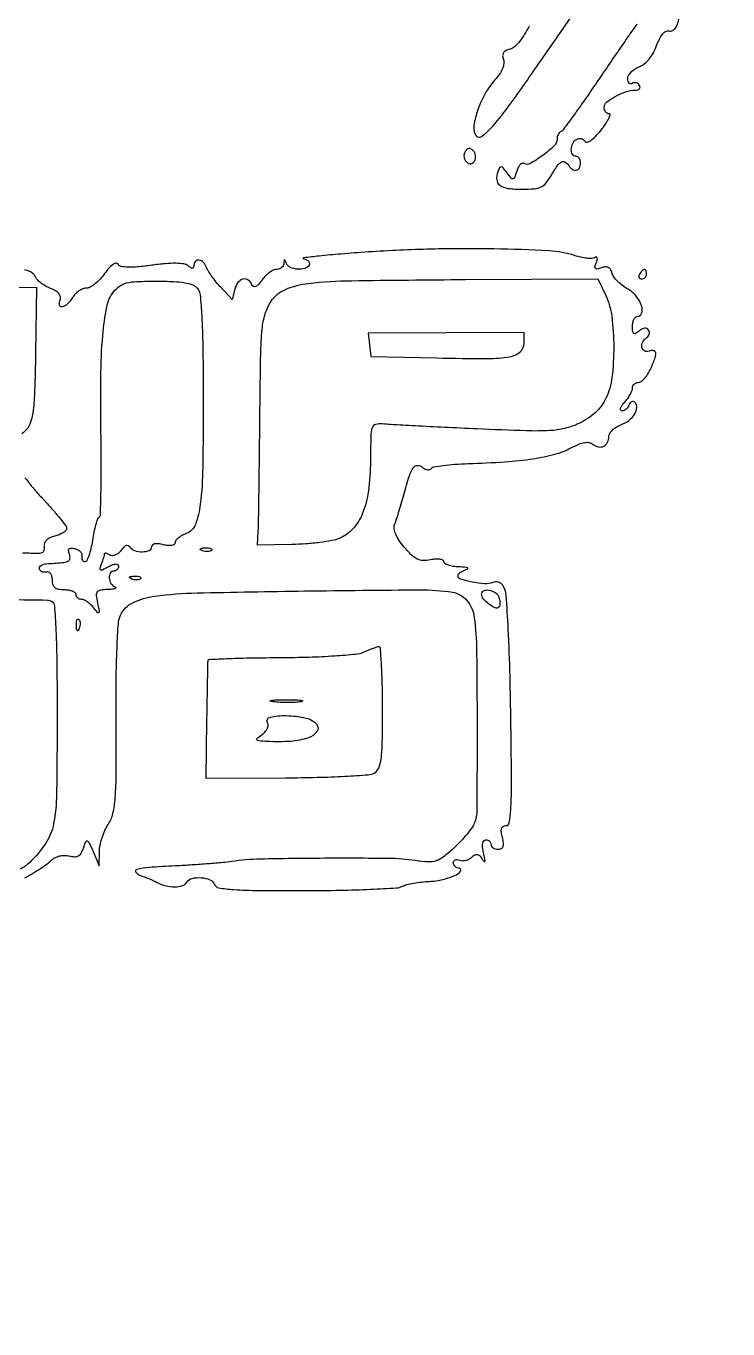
# Model space of a CAD drawing. Extents: x 0 to 2558, y 0 to 3412.
# Drawn here: x 823.4 to 972.2, y 945.2 to 1221.6 of the extents above; entities that cross this region are included whole.
import ezdxf

# ---------------------------------------------------------------- set-up
doc = ezdxf.new("R2010")
doc.units = 0

msp = doc.modelspace()

# ---------------------------------------------------------------- linework, layer by layer
for points in [[(1286.775, 2242.902503, 0.000001), (1177.44536, 2242.627485, 0.134519)], [(1176.555032, 2242.380365, -0.000002), (1098.265318, 2241.934774, -0.000173)], [(1319.866449, 1231.417086, 0.007685), (1320.536456, 1213.5593, 0.010243), (1321.281431, 1203.421734, 0.386908), (1322.843325, 1201.999537, 0.183699), (1323.666424, 1202.31224, 0.136577), (1324.198222, 1203.136634, 0.058831), (1324.496883, 1204.742271, 0.010899), (1324.631041, 1207.749537, -0.000005), (1324.704195, 1210.958263, -0.000001), (1324.831971, 1216.559674, -0.000001), (1324.980176, 1223.055371, -0.000001), (1325.131041, 1229.666374, -0.003312)], [(1347, 900.068317, 0.000002), (1365.687198, 900.484728, 0.000002), (1385.0375, 900.916042, 0.000002), (1402.386564, 901.302857, 0.000005)], [(930.056937, 1221.624985, -0.0292), (929.126505, 1219.863017, -0.035815), (928.051638, 1218.344049, -0.039733), (926.967484, 1217.218914, -0.117725), (926.027817, 1216.717525, 0.055488), (925.151281, 1216.380934, 0.131432), (924.638546, 1215.913824, 0.152106), (924.470041, 1215.301793, 0.083487), (924.625771, 1214.532843, -0.126222), (924.72598, 1213.667517, -0.064033), (924.438296, 1212.602034, -0.051996), (923.797591, 1211.416595, -0.03367), (922.83259, 1210.190302, 0.055759), (920.775166, 1207.324354, 0.043911), (919.203995, 1203.838531, 0.044924), (918.378866, 1200.551007, 0.168139), (918.748531, 1198.484867, 0.450677), (920.002632, 1198.212635, 0.054473), (922.357742, 1200.371344, 0.02431), (926.087174, 1205.064878, 0.004408), (932.5, 1214.162387, -0.000407), (935.096993, 1217.909909, -0.000312), (937.940845, 1222.00106, -0.000316), (940.606732, 1225.825931, -0.000749)], [(952.885792, 1222, 0.001651), (951.268647, 1219.670922, 0.00052), (948.865905, 1216.178125, 0.000519), (946.193322, 1212.275725, 0.000576), (943.619623, 1208.5, -0.003711), (941.220076, 1205.026756, -0.005627), (939.077327, 1202.045833, -0.002344), (937.209021, 1199.532253, -0.127864), (936.75, 1199.166667, 0.115721), (936.462849, 1198.948988, 0.061095), (936.220312, 1198.570346, 0.055834), (936.055774, 1198.099379, 0.056198), (936, 1197.604725, -0.205983), (935.394386, 1196.19704, -0.030452), (932.96729, 1194.163725, -0.028974), (930.339316, 1192.447491, -0.275189), (929.050573, 1192.468744, 0.232053), (928.650342, 1192.507907, 0.109927), (928.205053, 1192.217775, 0.073576), (927.778902, 1191.630174, 0.043339), (927.445276, 1190.827579, -0.012661), (926.974042, 1189.463623, -0.265497), (926.654971, 1189.198236, -0.271809), (926.269819, 1189.341457, -0.013156), (925.400797, 1190.466555, 0.014598), (924.594463, 1191.504294, 0.192815), (924.176654, 1191.73259, 0.306886), (923.833314, 1191.555413, 0.033129), (923.438905, 1190.701384, 0.114289), (923.203527, 1189.016688, 0.218473), (923.8673, 1187.854583, 0.125219), (925.575365, 1187.187152, 0.030852), (928.605527, 1187, 0.021477), (931.153437, 1187.109493, 0.091381), (932.617177, 1187.511681, 0.111421), (933.690134, 1188.365815, 0.039822), (934.79651, 1189.993677, -0.020462), (936.035482, 1191.977559, -0.119349), (936.943106, 1192.796453, -0.269674), (937.730192, 1192.772568, -0.115527), (938.5, 1192, 0.106457), (939.253571, 1191.216124, 0.200209), (940.100276, 1191.046428, 0.222397), (940.752589, 1191.52712, 0.125162), (941, 1192.5, 0.064853), (940.925306, 1193.073457, 0.082425), (940.70625, 1193.559375, 0.098894), (940.381354, 1193.884432, 0.148195), (940, 1194, -0.270687), (939.285633, 1194.417317, -0.137024), (939.028363, 1195.463918, -0.105696), (939.336011, 1196.710676, -0.142117), (940.111803, 1197.569098, -0.096699), (940.587348, 1197.748516, -0.097364), (941.094243, 1197.735263, -0.098476), (941.553837, 1197.531905, -0.101428), (941.895024, 1197.169855, 0.325149), (942.366526, 1196.976874, 0.091416), (943.135836, 1197.322799, 0.051582), (944.146711, 1198.188107, 0.021575), (945.325852, 1199.541739, 0.017384), (946.311878, 1200.869658, 0.035804), (946.968414, 1201.984136, 0.058687), (947.242147, 1202.749325, 0.482163), (947.042632, 1203, -0.12762), (946.64501, 1203.103169, -0.100749), (946.306273, 1203.393474, -0.089452), (946.078538, 1203.827736, -0.076288), (946, 1204.339485, -0.222879), (946.522689, 1205.453822, -0.04694), (948.345475, 1206.70034, -0.047334), (950.583994, 1207.676995, -0.079366), (952.60607, 1208, 0.070015), (953.138407, 1208.07491, 0.144849), (953.489386, 1208.298542, 0.189855), (953.606895, 1208.630149, 0.130454), (953.489919, 1209.016312, 0.090427), (953.179369, 1209.360589, 0.095498), (952.77286, 1209.565079, 0.099685), (952.334197, 1209.598899, 0.108373), (951.930902, 1209.457295, -0.156953), (951.578011, 1209.37011, -0.191335), (951.273452, 1209.516201, -0.127554), (951.067555, 1209.900643, -0.059561), (951, 1210.465734, -0.129016), (951.176763, 1211.139373, -0.063694), (951.709282, 1211.853939, -0.056806), (952.491096, 1212.49873, -0.053258), (953.414578, 1212.967523, 0.080637), (954.484411, 1213.586116, 0.049106), (955.521398, 1214.618775, 0.044959), (956.43191, 1215.951098, 0.040689), (957.124961, 1217.469029, -0.030192), (957.719892, 1218.847865, -0.052117), (958.395377, 1219.897449, -0.071561), (959.061449, 1220.52037, -0.248818), (959.627624, 1220.5894, 0.237171), (960.534512, 1220.679777, 0.130703), (961.308915, 1221.518077, 0.079861), (961.830581, 1223.058741, 0.041799)], [(823.119541, 1040.94529, 0.012369), (824.805802, 1041.877966, 0.011771), (826.472371, 1042.907792, 0.0118), (827.901544, 1043.886888, 0.040311), (828.759423, 1044.616566, -0.07219), (829.542168, 1045.200897, -0.063142), (830.494746, 1045.571486, -0.061446), (831.535209, 1045.699233, -0.06141), (832.57574, 1045.570347, 0.05089), (833.735275, 1045.401959, 0.13837), (834.535497, 1045.591415, 0.137985), (835.120039, 1046.171656, 0.050493), (835.592926, 1047.248019, -0.013693), (836.088321, 1048.646531, -0.410224), (836.398616, 1048.78674, -0.199774), (836.743437, 1048.466447, -0.005173), (837.615839, 1046.5), (838.909792, 1043.5), (838.961485, 1046.5, -0.047041), (839.11212, 1047.848533, -0.027164), (839.531521, 1049.427845, -0.02695), (840.129909, 1050.980885, -0.040348), (840.829441, 1052.254365, 0.088635), (841.8162, 1054.548788, 0.03864), (842.320414, 1057.838069, 0.017929), (842.533871, 1063.307102, 0.002465), (842.513655, 1074.70931, -0.004228), (842.528208, 1083.007955, -0.008002), (842.703507, 1089.693749, -0.006161), (842.988403, 1094.912216, -0.093649), (843.440803, 1096.657611, -0.172149), (846.048144, 1099.286278, -0.079711), (850.721456, 1100.677952, -0.026872), (859.694427, 1101.366751, -0.002349), (882.5331, 1101.782109, -0.001709), (906.968388, 1102.02812, -0.040629), (913.822442, 1101.516099, -0.184447), (916.907831, 1099.747173, -0.140805), (918.456943, 1096.140219, -0.028468), (918.940252, 1089.143634, -0.003), (919.039395, 1072.753489, -0.001253), (918.996426, 1055.268387, -0.093647), (918.45909, 1052.5, -0.061024), (917.919848, 1051.513765, -0.017074), (916.845249, 1050.118822, -0.016955), (915.511463, 1048.611678, -0.017086), (914.081914, 1047.202374, -0.020164), (911.870255, 1045.325202, -0.087594), (910.357558, 1044.520851, -0.09221), (908.699752, 1044.303998, -0.023679), (906, 1044.578101, 0.03476), (900.23786, 1045.034488, 0.003617), (886.650896, 1045.065931, 0.003784), (873.09811, 1044.896676, 0.031735), (867, 1044.386257, -0.013855), (865.114953, 1044.160397, -0.003582), (862.065347, 1043.902468, -0.003642), (858.582579, 1043.658519, -0.003703), (855.116077, 1043.466832, 0.006106), (849.479981, 1043.127994, 0.047551), (846.886696, 1042.690068, 0.527508), (846.683622, 1042.111669, 0.159423), (847.606872, 1041.450541, -0.014455), (848.457555, 1041.155197, -0.008588), (849.45397, 1040.75693, -0.008591), (850.434672, 1040.325307, -0.014645), (851.236431, 1039.927002, 0.063895), (853.018165, 1039.25076, 0.061774), (854.933745, 1039.035821, 0.070268), (856.570604, 1039.286489, 0.18325), (857.5, 1040, -0.197643), (858.609449, 1040.803769, -0.077199), (860.531351, 1040.962911, -0.077856), (862.394722, 1040.532755, -0.208473), (863.329935, 1039.582586, 0.266245), (864.264008, 1038.821081, 0.023267), (867.419772, 1038.450067, 0.015601), (872.693599, 1038.24268, 0.002696), (882.686924, 1038.215578, 0.004293), (890.018297, 1038.298173, 0.006275), (896.471147, 1038.507325, 0.003289), (901.912982, 1038.787979, 0.104725), (903.193577, 1039.137979, -0.057705), (904.115208, 1039.485094, -0.017084), (905.591502, 1039.800918, -0.016899), (907.287914, 1040.044817, -0.017461), (908.978512, 1040.17029, 0.053315), (911.778332, 1040.581117, 0.041877), (914.67618, 1041.592935, 0.166644), (915.567466, 1042.423061, 0.558053), (915.25, 1042.968197, -0.086793), (914.77268, 1043.064254, -0.092042), (914.367188, 1043.315836, -0.097439), (914.095748, 1043.682198, -0.111304), (914, 1044.106989, -0.142903), (914.110408, 1044.485403, -0.152623), (914.40483, 1044.733452, -0.119925), (914.851201, 1044.8048, -0.071672), (915.378145, 1044.685134, 0.090252), (915.99173, 1044.569424, 0.062851), (916.693237, 1044.653415, 0.061196), (917.372151, 1044.914352, 0.074191), (917.919786, 1045.319786, -0.057436), (918.535293, 1045.808078, -0.178668), (919.045731, 1045.912773, -0.163584), (919.531534, 1045.662571, -0.04642), (920.072018, 1044.991641, 0.034935), (920.508478, 1044.423658, 0.594447), (920.690244, 1044.465622, 0.117702), (920.70737, 1044.929274, 0.007708), (920.421969, 1046.25, -0.028517), (920.220901, 1047.412838, -0.070954), (920.244558, 1048.273818, -0.125388), (920.478573, 1048.799799, -0.229588), (920.891592, 1049, -0.089013), (921.314783, 1048.924059, -0.095012), (921.674405, 1048.70625, -0.099907), (921.914997, 1048.381498, -0.110058), (922, 1048, 0.149961), (922.11701, 1047.618639, 0.098617), (922.446222, 1047.29375, 0.081816), (922.938281, 1047.074645, 0.064001), (923.519052, 1047, 0.110348), (924.187981, 1047.14945, 0.199747), (924.558852, 1047.558176, 0.118247), (924.638342, 1048.297021, 0.029428), (924.410644, 1049.5, -0.030277), (924.195156, 1050.649129, -0.102642), (924.255601, 1051.405607, -0.181301), (924.578307, 1051.836325, -0.142979), (925.141592, 1052.001387, 0.364648), (925.859502, 1052.606504, 0.026272), (926.190796, 1055.38713, 0.016813), (926.345408, 1060.153136, 0.002851), (926.282657, 1069.251387, 0.002498), (926.027777, 1083.735535, 0.007316), (925.656236, 1093.712567, 0.00583), (925.199171, 1100.899186, 0.120174), (924.533925, 1102.945108, 0.099885), (924.146117, 1103.359158, 0.081377), (923.59984, 1103.627506, 0.079184), (922.981994, 1103.712165, 0.08635), (922.387912, 1103.595361, -0.107447), (920.652098, 1103.32887, -0.033235), (918.015144, 1103.668742, -0.027865), (915.551789, 1104.298637, -0.32716), (915, 1105.051676, -0.177214), (915.124474, 1105.391844, -0.061472), (915.514063, 1105.752198, -0.051734), (916.080253, 1106.07658, -0.040343), (916.75, 1106.310674, 0.132213), (917.068307, 1106.492297, 0.544712), (917.03125, 1106.667734, 0.069126), (916.408115, 1106.811699, 0.013336), (915.25, 1106.883999, -0.028338), (914.004859, 1106.9993, -0.043746), (912.954687, 1107.252331, -0.053722), (912.217641, 1107.591439, -0.263946), (912, 1107.975, 0.287547), (911.791827, 1108.307051, 0.077091), (911.168691, 1108.497725, 0.053726), (910.253778, 1108.530418, 0.031451), (909.166118, 1108.383224, -0.055936), (907.589196, 1108.247844, -0.105723), (906.354224, 1108.545847, -0.082086), (905.151662, 1109.38857, -0.024065), (903.61286, 1111.048243, -0.02733), (902.51133, 1112.512797, -0.047285), (901.787276, 1113.851775, -0.060362), (901.455532, 1115.002693, -0.138872), (901.558857, 1115.890019, 0.01893), (901.894368, 1116.797736, 0.004069), (902.40299, 1118.396263, 0.004243), (902.961615, 1120.258531, 0.004037), (903.498149, 1122.16109, -0.008954), (904.688814, 1126.229649, -0.074698), (905.52417, 1127.951375, -0.252851), (906.409623, 1128.406326, -0.169608), (907.5, 1128, 0.056061), (908.044442, 1127.642739, 0.083529), (908.587187, 1127.473633, 0.111031), (909.041931, 1127.51274, 0.17946), (909.344715, 1127.748744, -0.213277), (909.849971, 1128.092162, -0.010799), (911.863073, 1128.406944, -0.015715), (914.342423, 1128.660934, -0.010593), (917.183743, 1128.801618, 0.009844), (924.961994, 1129.175061, 0.020846), (930.958714, 1129.833417, 0.026828), (935.567438, 1130.790116, 0.05803), (938.931932, 1132.111559, -0.02199), (940.607522, 1132.913141, -0.059889), (941.868142, 1133.27919, -0.090294), (942.847479, 1133.262408, -0.12451), (943.638127, 1132.885365, 0.124231), (944.773392, 1132.343216, 0.168089), (945.89169, 1132.494803, 0.162464), (946.703508, 1133.313977, 0.115199), (947, 1134.583768, -0.141612), (947.182421, 1135.214942, -0.060779), (947.741903, 1135.901013, -0.053344), (948.559454, 1136.533804, -0.047231), (949.525626, 1137.009743, 0.072525), (951.255833, 1137.973276, 0.09115), (952.485613, 1139.330744, 0.124893), (952.921519, 1140.711548, 0.223404), (952.486634, 1141.793128, 0.135638), (952.161836, 1141.961921, 0.159461), (951.818432, 1141.925169, 0.127738), (951.507239, 1141.675071, 0.07431), (951.279762, 1141.25, -0.070236), (951.028998, 1140.772145, -0.064699), (950.649673, 1140.367188, -0.068602), (950.204722, 1140.093244, -0.104092), (949.761679, 1140, -0.299416), (949.509239, 1140.166056, -0.180909), (949.490976, 1140.537193, -0.076178), (949.783171, 1141.125707, -0.030675), (950.345012, 1141.828741, 0.028703), (950.978399, 1142.614926, 0.029174), (951.513847, 1143.464346, 0.030498), (951.888948, 1144.254657, 0.095833), (952, 1144.828741, -0.105705), (952.095675, 1145.276242, -0.098653), (952.367188, 1145.658234, -0.095589), (952.772817, 1145.915721, -0.092453), (953.25, 1146.007802, 0.157722), (953.816588, 1146.195003, 0.047974), (954.5, 1146.803959, 0.042725), (955.179514, 1147.676481, 0.03539), (955.75, 1148.707167, 0.016357), (956.737365, 1151.02912, 0.10864), (956.927924, 1152.265501, 0.353647), (956.485642, 1152.746636, 0.129216), (955.5, 1152.638374, -0.218572), (954.553004, 1152.699034, -0.231399), (954.012783, 1153.453094, -0.159778), (954.186973, 1154.605546, -0.138458), (955.016312, 1155.510081, 0.095328), (955.358104, 1155.824467, 0.096995), (955.556264, 1156.241404, 0.098768), (955.58055, 1156.695875, 0.102877), (955.427284, 1157.117657, 0.138006), (955.074898, 1157.441324, 0.141783), (954.609265, 1157.529414, 0.101754), (954.044315, 1157.356187, 0.048135), (953.410972, 1156.926114, -0.035453), (952.671742, 1156.396305, -0.29413), (952.278266, 1156.40463, -0.22506), (952.050087, 1156.789841, -0.023012), (952, 1157.877555, -0.045156), (952.073522, 1158.689981, -0.065042), (952.29375, 1159.376532, -0.085004), (952.617897, 1159.840408, -0.200444), (953, 1160, 0.328999), (953.944268, 1160.696743, 0.15725), (953.924316, 1162.289187, 0.091077), (952.810737, 1164.298224, 0.090746), (951.054683, 1165.7834, -0.03443), (949.893485, 1166.560644, -0.033517), (948.838799, 1167.496357, -0.035412), (948.028094, 1168.444725, -0.09547), (947.647224, 1169.241016, 0.070423), (947.333182, 1169.991331, 0.145777), (946.870149, 1170.417765, 0.141486), (946.23887, 1170.528505, 0.064829), (945.418932, 1170.330518, -0.029367), (944.537824, 1170.050517, -0.257545), (944.15544, 1170.15026, -0.269251), (944.046549, 1170.521278, -0.031474), (944.314937, 1171.378329, 0.028995), (944.532103, 1172.05995, 0.139522), (944.521302, 1172.462978, 0.349947), (944.322914, 1172.596816, 0.11901), (943.968995, 1172.480838, -0.134804), (943.375119, 1172.306471, -0.029995), (942.308083, 1172.351723, -0.029075), (941.041129, 1172.55682, -0.024502), (939.73045, 1172.916201, 0.06608), (934.310816, 1173.928433, 0.008767), (922.632819, 1174.338989, 0.010469), (909.234904, 1174.294387, 0.010826), (896, 1173.68626, 0.003096), (890.172995, 1173.255686, 0.006181), (885.570784, 1172.829635, 0.005534), (882.271728, 1172.44608, 0.839993), (882.262243, 1172.243002, -0.056434), (882.894996, 1172.024212, -0.097957), (883.339019, 1171.692963, -0.141398), (883.527053, 1171.30728, -0.183588), (883.453226, 1170.924318, -0.184996), (882.506518, 1170.202585, -0.088576), (880.963331, 1170.033994, -0.089366), (879.469272, 1170.40934, -0.193066), (878.662281, 1171.25, 0.009076), (878.382013, 1171.909806, 0.295955), (878.242982, 1172, 0.382689), (878.135242, 1171.903389, 0.011437), (878.078947, 1171.25, -0.112071), (877.938529, 1170.77299, -0.093721), (877.599223, 1170.367188, -0.088062), (877.113903, 1170.094548, -0.08424), (876.556704, 1170, 0.115016), (875.886571, 1169.843781, 0.042329), (875.049629, 1169.339062, 0.03919), (874.194942, 1168.610938, 0.037792), (873.452991, 1167.75, -0.025306), (872.684789, 1166.812282, -0.099504), (872.086405, 1166.370942, -0.234634), (871.640174, 1166.381564, -0.18189), (871.312954, 1166.75, 0.153951), (870.527182, 1167.738002, 0.214699), (869.429285, 1167.926958, 0.16756), (868.346199, 1167.210253, 0.099933), (867.659866, 1165.807327), (867.086469, 1163.614653), (864.692085, 1166.198236, -0.016059), (863.730156, 1167.305457, -0.015061), (862.819671, 1168.495561, -0.015226), (862.076458, 1169.599608, -0.048948), (861.680236, 1170.390909, 0.098546), (861.009457, 1171.454038, 0.159293), (860.076944, 1171.958089, 0.255909), (859.32608, 1171.70805, 0.189283), (859, 1170.877555, -0.090532), (858.920818, 1170.443825, -0.287224), (858.69622, 1170.272991, -0.161679), (858.320826, 1170.360773, -0.03216), (857.75, 1170.76365, 0.135765), (856.846308, 1171.155363, 0.031175), (855.172551, 1171.284166, 0.025762), (852.924062, 1171.200843, 0.012505), (850.065957, 1170.874866, -0.010642), (847.071172, 1170.521992, -0.031257), (844.997125, 1170.45246, -0.045334), (843.604818, 1170.619761, -0.20454), (842.949839, 1171.081162, 0.288986), (842.505045, 1171.298539, 0.124545), (841.859878, 1171.058726, 0.06308), (841.028429, 1170.315113, 0.024089), (840.065788, 1169.092391, -0.033267), (839.098398, 1167.908954, -0.036957), (838.013805, 1166.90839, -0.039939), (836.972911, 1166.209331, -0.128595), (836.172453, 1166, 0.097517), (835.43365, 1165.854525, 0.052163), (834.61103, 1165.4125, 0.049139), (833.835283, 1164.765039, 0.054766), (833.232073, 1164, -0.055083), (832.149477, 1162.628746, -0.150427), (831.073398, 1162.04948, -0.418972), (830.532663, 1162.418067, -0.137201), (830.63304, 1163.486102, 0.137754), (830.698494, 1164.190754, 0.128268), (830.391781, 1164.84855, 0.089517), (829.683844, 1165.445794, 0.039749), (828.57603, 1165.971094, -0.038591), (827.527774, 1166.465188, -0.03676), (826.549737, 1167.121594, -0.039014), (825.774625, 1167.833005, -0.096253), (825.367385, 1168.484992, 0.1325), (824.932058, 1169.082214, 0.066664), (824.128147, 1169.568842, 0.057073), (823.074548, 1169.891497, 0.04582)], [(791.064502, 1165.558252), (825.629004, 1166.22411), (825.414128, 1152.050881, -0.004096), (825.23372, 1144.326548, -0.022332), (824.915422, 1140.157555, -0.042501), (824.378685, 1137.586552, -0.111661), (823.459275, 1135.955, -0.053186), (822.519415, 1135.115659, -0.081434)], [(823.18293, 1125.78163, 0.006137), (824.345807, 1124.316389, 0.010454), (825.797962, 1122.606377, 0.007121), (827.516943, 1120.720687, -0.009242), (829.234421, 1118.820513, -0.013158), (830.683102, 1117.065755, -0.009127), (831.813308, 1115.565297, -0.158128), (832, 1114.989739, -0.201494), (831.828019, 1114.580302, -0.053563), (831.260364, 1114.13201, -0.045488), (830.446099, 1113.717872, -0.033435), (829.48209, 1113.406149, 0.048737), (828.438472, 1113.033102, 0.087451), (827.697587, 1112.509576, 0.111953), (827.29524, 1111.865256, 0.125005), (827.23209, 1111.137097, -0.120161), (827.171905, 1110.356651, -0.215202), (826.746443, 1109.890766, -0.103259), (825.822741, 1109.702568, -0.019014), (824.075957, 1109.777409, 0.033689), (822.669376, 1109.796384, 0.044585)], [(819.968042, 1099.975314, -0.00105), (827.93661, 1099.852197, -0.134814), (828.876711, 1099.576197, -0.241736), (829.429135, 1098.660544, -0.00551), (829.730645, 1093.419056, -0.008801), (829.939466, 1086.180037, -0.002809), (830, 1075.4058, -0.003492), (829.883228, 1058.685189, -0.04307), (829.247443, 1052.352035, -0.100997), (827.594371, 1048.301207, -0.054046), (824.111799, 1044.139208, -0.073807), (822.151579, 1042.743607, -0.107174)]]:
    msp.add_lwpolyline(points, format="xyb")
for points in [[(916.5, 1195, 0.093176), (916.298118, 1194.476023, 0.077007), (916.281199, 1193.876926, 0.076381), (916.446886, 1193.29624, 0.088981), (916.774265, 1192.825735, 0.06978), (917.257119, 1192.461657, 0.15302), (917.705698, 1192.369302, 0.156529), (918.119849, 1192.549884, 0.074012), (918.5, 1193, 0.093176), (918.701882, 1193.523977, 0.077007), (918.718801, 1194.123074, 0.076381), (918.553114, 1194.70376, 0.088981), (918.225735, 1195.174265, 0.06978), (917.742881, 1195.538343, 0.15302), (917.294302, 1195.630698, 0.156529), (916.880151, 1195.450116, 0.074012)], [(953.5, 1169, 0.082592), (953.343488, 1168.6179, 0.161196), (953.3746, 1168.29375, 0.182303), (953.586039, 1168.078288, 0.108972), (953.940983, 1168, 0.093332), (954.345238, 1168.076123, 0.09642), (954.688914, 1168.29375, 0.099167), (954.918938, 1168.618444, 0.105053), (955, 1169, 0.042167), (954.967655, 1169.382849, 0.061769), (954.870461, 1169.70625, 0.081139), (954.727648, 1169.92554, 0.210953), (954.559017, 1170, 0.151918), (954.34829, 1169.934461, 0.038439), (954.066025, 1169.70625, 0.035638), (953.768994, 1169.382774, 0.029505)], [(859.718197, 1166, -0.146792), (860.312805, 1164.55589, -0.010328), (860.659086, 1160.150007, -0.010672), (860.889495, 1153.829088, -0.003378), (860.968197, 1144.389571, -0.003617), (860.875751, 1128.033108, -0.026332), (860.361868, 1120.203249, -0.060818), (859.312086, 1115.907418, -0.214793), (857.353024, 1113.94412, 0.0362), (856.452431, 1113.52487, 0.045288), (855.691201, 1113.005679, 0.051925), (855.162332, 1112.468875, 0.170163), (855, 1112.005699, -0.243059), (854.810353, 1111.638621, -0.113492), (854.30151, 1111.42884, -0.069316), (853.505144, 1111.407642, -0.033539), (852.5, 1111.589356, 0.032626), (851.459825, 1111.779363, 0.076525), (850.672349, 1111.749972, 0.131105), (850.18613, 1111.514634, 0.21819), (850, 1111.108408, -0.300861), (849.48181, 1110.325182, -0.098089), (848.057076, 1110.027081, -0.083758), (846.444878, 1110.281341, -0.175178), (845.463016, 1111.059841, 0.152195), (845.098394, 1111.376523, 0.187872), (844.651908, 1111.395136, 0.112507), (844.130111, 1111.072468, 0.040404), (843.555703, 1110.407066, -0.061203), (842.991009, 1109.805297, -0.075248), (842.332957, 1109.40662, -0.08958), (841.686685, 1109.264942, -0.148758), (841.151704, 1109.406242, 0.028603), (840.709587, 1109.6457, 0.05964), (840.338313, 1109.768759, 0.112798), (840.095063, 1109.762986, 0.343201), (840, 1109.640804, -0.063716), (839.964244, 1109.361355, -0.009132), (839.808584, 1108.804938, -0.01025), (839.597865, 1108.150597, -0.008591), (839.34837, 1107.465454, 0.025778), (839.04823, 1106.543929, 0.389207), (839.190749, 1106.269515, 0.202365), (839.612478, 1106.290573, 0.010542), (840.84837, 1106.91885, -0.02504), (841.790438, 1107.363886, -0.084511), (842.45228, 1107.51372, -0.191207), (842.837979, 1107.384258, -0.220762), (843, 1107.035184, -0.095561), (842.923788, 1106.640064, -0.09706), (842.70625, 1106.304085, -0.09872), (842.381588, 1106.079157, -0.102628), (842, 1106, 0.266094), (841.266132, 1105.579683, 0.152487), (841.028666, 1104.555724, 0.118456), (841.406519, 1103.378475, 0.161605), (842.25, 1102.662281, -0.24375), (842.417094, 1102.467522, -0.374996), (842.319403, 1102.282867, -0.067314), (841.722165, 1102.141627, -0.017326), (840.730948, 1102.078947, 0.028442), (839.16507, 1101.944941, 0.195325), (838.51068, 1101.563251, 0.191831), (838.301159, 1100.828864, 0.027312), (838.549077, 1099.25, -0.004413), (838.899464, 1097.53502, -0.226789), (838.816393, 1097.214143, -0.45954), (838.585635, 1097.211854, -0.008663), (837.707887, 1098.25, 0.03547), (837.077175, 1098.919656, 0.036585), (836.364295, 1099.485938, 0.039195), (835.676499, 1099.879564, 0.110814), (835.139757, 1100, -0.086463), (834.704545, 1100.075826, -0.094072), (834.334804, 1100.29375, -0.100251), (834.087499, 1100.618535, -0.113217), (834, 1101, 0.226478), (833.817169, 1101.382936, 0.074992), (833.265625, 1101.70625, 0.057076), (832.457356, 1101.926884, 0.038131), (831.5, 1102, -0.044884), (830.308054, 1102.107215, -0.12716), (829.555797, 1102.454384, -0.150454), (829.139817, 1103.080002, -0.072154), (829, 1104.043837, 0.060179), (828.90684, 1104.815052, 0.098041), (828.629428, 1105.410659, 0.131103), (828.213288, 1105.746306, 0.16234), (827.720447, 1105.793837, -0.074268), (827.21557, 1105.754649, -0.089145), (826.754396, 1105.871728, -0.10183), (826.408246, 1106.123794, -0.131578), (826.228584, 1106.471622, -0.183211), (826.284711, 1106.849971, -0.112161), (826.590312, 1107.189357, -0.083373), (827.107262, 1107.437786, -0.055076), (827.758137, 1107.550571, 0.006495), (831.049241, 1107.796309, 0.076981), (832.28859, 1108.101146, 0.265016), (832.715156, 1108.653232, 0.12721), (832.610496, 1109.572649, -0.054323), (832.422559, 1110.285235, -0.232649), (832.551907, 1110.69206, -0.212518), (832.966495, 1110.861021, -0.045916), (833.753507, 1110.763259, -0.066189), (834.402446, 1110.528186, -0.082809), (834.91353, 1110.143702, -0.098367), (835.210894, 1109.674094, -0.144839), (835.25, 1109.19061, 0.076304), (835.225111, 1108.735698, 0.107102), (835.349189, 1108.349742, 0.126985), (835.601025, 1108.093667, 0.136113), (835.938727, 1108, 0.284648), (836.342422, 1108.250085, 0.029449), (836.800472, 1109.325487, 0.029628), (837.226801, 1110.783129, 0.019116), (837.554115, 1112.512297, -0.012214), (837.861925, 1114.270876, -0.017193), (838.228129, 1115.820317, -0.013462), (838.60409, 1117.064763, -0.176011), (838.898428, 1117.437225, 0.251069), (839.164254, 1117.895895, 0.001895), (839.296466, 1122.377261, 0.006392), (839.363669, 1127.578568, 0.003986), (839.315895, 1133.674929, -0.005912), (839.262493, 1147.07976, -0.019043), (839.671784, 1155.98622, -0.026576), (840.504972, 1162.023382, -0.119434), (841.974008, 1165.243313, -0.073097), (843.242013, 1166.446312, -0.093101), (844.706352, 1167.113455, -0.051414), (846.922012, 1167.423633, -0.009088), (851.123188, 1167.5, -0.010996), (854.667542, 1167.422043, -0.032211), (857.095344, 1167.15788, -0.047987), (858.747021, 1166.703113, -0.131786)], [(946.314788, 1164.466073, -0.080508), (947.613019, 1160.023361, -0.030309), (948.02236, 1153.537653, -0.030277), (947.64546, 1147.05824, -0.081765), (946.36784, 1142.645178, -0.049297), (945.398335, 1141.040504, -0.044974), (944.106223, 1139.602137, -0.042571), (942.505601, 1138.349768, -0.035476), (940.61784, 1137.298978, -0.05028), (937.647541, 1136.25988, -0.045867), (934.435831, 1135.792932, -0.021586), (929.524356, 1135.746053, -0.002774), (919, 1136.158471, -0.000884), (912.114532, 1136.478749, -0.001204), (905.90625, 1136.793508, -0.000789), (900.692943, 1137.07866, -0.013756), (899, 1137.220744, 0.094156), (897.53983, 1137.108798, 0.253441), (896.809953, 1136.414108, 0.072263), (896.517985, 1134.706967, 0.004002), (896.425175, 1129.282875, -0.029396), (895.994505, 1122.948136, -0.064442), (894.769111, 1118.254234, -0.087582), (892.718705, 1114.974944, -0.111608), (889.813452, 1112.922729, -0.052875), (888.280608, 1112.470235, -0.013532), (885.721436, 1112.072107, -0.013631), (882.759251, 1111.774869, -0.013451), (879.772053, 1111.637814), (872.5, 1111.5), (872.648251, 1114.5, 0.00834), (872.714764, 1116.5335, 0.000467), (872.810171, 1122.85805, 0.000719), (872.905874, 1130.385556, 0.000526), (872.991285, 1138.740171, -0.00201), (873.164254, 1151.852533, -0.019954), (873.478344, 1157.345933, -0.049656), (874.127985, 1160.613638, -0.074135), (875.375682, 1163.240171, -0.145633), (878.418566, 1165.752024, -0.072555), (883.296926, 1167.028899, -0.024363), (892.461637, 1167.601768, -0.001976), (916.564788, 1167.837003), (944.629575, 1168)], [(896.209545, 1154), (896.5, 1151.5), (910.5, 1151.212487, 0.004513), (921.311742, 1151.088051, 0.04215), (925.952528, 1151.468358, 0.134554), (928.151736, 1152.486338, 0.220938), (929, 1154.31232), (929, 1156.586537), (912.459545, 1156.543268), (895.91909, 1156.5)], [(862.729167, 1110.395833, -0.126455), (862.402231, 1110.202593, -0.060344), (861.916927, 1110.123424, -0.05415), (861.359369, 1110.160852, -0.051402), (860.8125, 1110.316886, -0.054073), (860.395823, 1110.538436, -0.470617), (860.37858, 1110.720685, -0.168741), (860.670344, 1110.862007, -0.018894), (861.416667, 1110.921053, -0.028489), (862.112848, 1110.910055, -0.077125), (862.592839, 1110.799335, -0.208169), (862.77538, 1110.614691, -0.296942)], [(847.729167, 1104.395833, -0.126455), (847.402231, 1104.202593, -0.060344), (846.916927, 1104.123424, -0.05415), (846.359369, 1104.160852, -0.051402), (845.8125, 1104.316886, -0.054073), (845.395823, 1104.538436, -0.470617), (845.37858, 1104.720685, -0.168741), (845.670344, 1104.862007, -0.018894), (846.416667, 1104.921053, -0.028489), (847.112848, 1104.910055, -0.077125), (847.592839, 1104.799335, -0.208169), (847.77538, 1104.614691, -0.296942)], [(923.654923, 1100.456872, -0.043454), (923.837137, 1099.82214, -0.049057), (923.897066, 1099.190972, -0.055398), (923.835576, 1098.654164, -0.141091), (923.647705, 1098.314371, -0.314465), (922.878972, 1098.17762, -0.055749), (921.556766, 1098.978628, -0.053743), (920.36684, 1100.11743, -0.1768), (920, 1101.122445, -0.299386), (920.469138, 1101.835717, -0.147902), (921.593987, 1101.963991, -0.106206), (922.889889, 1101.428653, -0.151396)], [(834.683114, 1093.8125, -0.054073), (834.461564, 1093.395823, -0.470617), (834.279315, 1093.37858, -0.168741), (834.137993, 1093.670344, -0.018894), (834.078947, 1094.416667, -0.028489), (834.089945, 1095.112848, -0.077125), (834.200665, 1095.592839, -0.208169), (834.385309, 1095.77538, -0.296942), (834.604167, 1095.729167, -0.126455), (834.797407, 1095.402231, -0.060344), (834.876576, 1094.916927, -0.05415), (834.839148, 1094.359369, -0.051402)], [(895, 1088.772165, -0.07984), (893.275755, 1088.321738, -0.007357), (888.858891, 1087.961114, -0.009078), (883.426505, 1087.696902, -0.006208), (877.250166, 1087.585552, 0.00307), (871.398765, 1087.516796, 0.005086), (866.463143, 1087.378256, 0.001046), (862.163016, 1087.204747, 0.369087), (861.943048, 1087, 0.023466), (861.916826, 1086.610075, 0.000143), (861.845932, 1083.054792, 0.000592), (861.770952, 1078.994984, 0.000377), (861.692882, 1074.271631), (861.5, 1062.043262), (878.5, 1062.144669, 0.004932), (885.140331, 1062.249793, 0.007077), (891.020313, 1062.48423, 0.004101), (895.952154, 1062.791412, 0.10288), (897.25, 1063.158221, 0.178437), (898.190525, 1064.194172, 0.064728), (898.698666, 1066.145727, 0.027645), (898.945001, 1069.650485, 0.003724), (899, 1077.035184, 0.005424), (898.946118, 1082.002081, 0.009093), (898.779688, 1086.172966, 0.003301), (898.552721, 1089.677674, 0.418039), (898.25, 1089.936614, 0.056365), (897.817961, 1089.850417, 0.008627), (896.985937, 1089.56841, 0.009552), (896.012143, 1089.19837, 0.008154)], [(881.767909, 1078.285474, -0.024559), (880.487453, 1078.154945, -0.012695), (878.878422, 1078.111345, -0.01259), (877.218327, 1078.150328, -0.018638), (875.767909, 1078.275269, -0.069146), (875.205163, 1078.425738, -0.756877), (875.222448, 1078.564056, -0.031761), (876.352754, 1078.662864, -0.005499), (878.5, 1078.690131, -0.005888), (880.655786, 1078.668409, -0.025342), (881.934948, 1078.575472, -0.556092), (882.000181, 1078.434198, -0.212532)], [(885.0324, 1073.460961, -0.349213), (885.0642, 1071.930723, -0.147851), (883.287457, 1070.645982, -0.06601), (879.542615, 1069.884327, -0.030422), (874.55887, 1069.844475, -0.007007), (872.734687, 1069.966591, -0.218272), (872.34947, 1070.182399, -0.396261), (872.390926, 1070.514398, -0.015162), (873.461646, 1071.348296, 0.053095), (874.11753, 1071.944131, 0.069155), (874.567794, 1072.617842, 0.085298), (874.753753, 1073.262394, 0.167611), (874.637944, 1073.776802, -0.513714), (875.154062, 1075.012871, -0.064217), (878.581675, 1075.349444, -0.046007), (882.773372, 1074.834118, -0.167489)]]:
    msp.add_lwpolyline(points, format="xyb", close=True)

doc.saveas('drawing.dxf')
